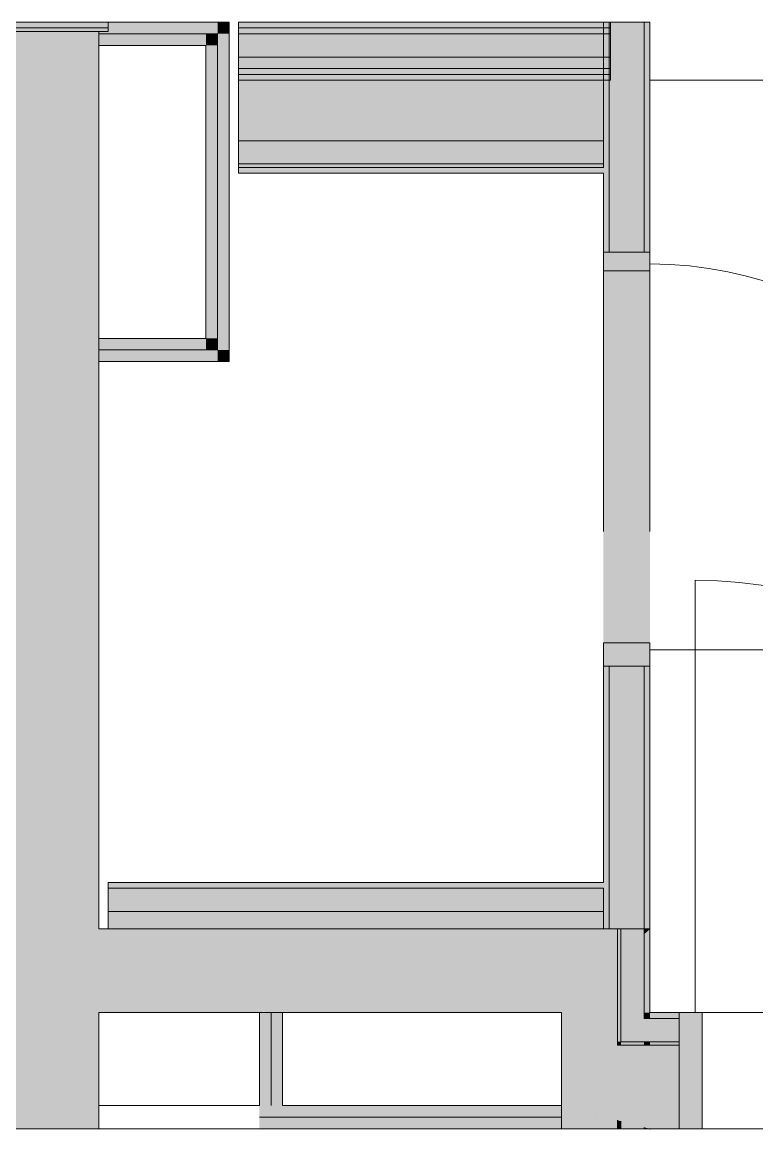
# Model space of a CAD drawing. Header units: metres. Extents: x -4 to 206, y -18 to 45.
# Drawn here: x 178.949 to 180.529, y 33.758 to 36.138 of the extents above; entities that cross this region are included whole.
import ezdxf

# ---------------------------------------------------------------- set-up
doc = ezdxf.new("R2010")
doc.units = ezdxf.units.M
doc.header["$MEASUREMENT"] = 0
doc.linetypes.add('Grenzlinie', pattern=[0.008, 0.003, -0.005])
for name, color, linetype in [('120 Wand Innen tragend', 7, 'Continuous'), ('130 Wand Innen', 7, 'Continuous'), ('135 Wand Vorsatzschale', 7, 'Continuous'), ('170 Schachtwände', 7, 'Continuous'), ('815 Raumbegrenzung', 7, 'Continuous')]:
    doc.layers.add(name, color=color, linetype=linetype)

# ---------------------------------------------------------------- blocks, each defined once
blk = doc.blocks.new('Wand_32_1', base_point=(179.4142, 36.1383))
at = {"layer": '130 Wand Innen', "linetype": 'Continuous', "lineweight": 0, "true_color": 0x000000}
for points in [[(180.2142, 36.1383), (179.4142, 36.1383), (179.4142, 36.1258), (180.2142, 36.1258)], [(180.2142, 36.1258), (179.4142, 36.1258), (179.4142, 36.1133), (180.2142, 36.1133)], [(180.2142, 36.1133), (179.4142, 36.1133), (179.4142, 36.0633), (180.2142, 36.0633)], [(179.4142, 36.0258), (180.2142, 36.0258), (180.2142, 36.0383), (179.4142, 36.0383)], [(179.4142, 36.0133), (180.2142, 36.0133), (180.2142, 36.0258), (179.4142, 36.0258)]]:
    blk.add_hatch(color=18, dxfattribs=at).paths.add_polyline_path(points)
at = {"layer": '130 Wand Innen', "linetype": 'Continuous', "lineweight": 0, "true_color": 0xffffff}
blk.add_hatch(color=7, dxfattribs=at).paths.add_polyline_path([(179.4142, 36.0383), (180.2142, 36.0383), (180.2142, 36.0633), (179.4142, 36.0633)])
at = {"layer": '130 Wand Innen', "color": 7, "linetype": 'Continuous', "lineweight": 18}
for p, q in [((180.2142, 36.1258), (179.4142, 36.1258)), ((180.2142, 36.1133), (179.4142, 36.1133)), ((179.4142, 36.0633), (180.2142, 36.0633)), ((179.4142, 36.0383), (180.2142, 36.0383)), ((179.4142, 36.0258), (180.2142, 36.0258))]:
    blk.add_line(p, q, dxfattribs=at)
at = {"layer": '130 Wand Innen', "color": 7, "linetype": 'Continuous', "lineweight": 18, "flags": 128}
for points in [[(180.2142, 36.1383), (179.4142, 36.1383)], [(179.4142, 36.1383), (179.4142, 36.0133)], [(180.2142, 36.0133), (180.2142, 36.1383)], [(179.4142, 36.0133), (180.2142, 36.0133)]]:
    blk.add_lwpolyline(points, dxfattribs=at)
blk = doc.blocks.new('Wand_34_1', base_point=(177.6492, 36.1383))
at = {"layer": '130 Wand Innen', "linetype": 'Continuous', "lineweight": 0, "true_color": 0x000000}
blk.add_hatch(color=18, dxfattribs=at).paths.add_polyline_path([(179.1342, 36.1383), (177.6492, 36.1383), (177.6492, 36.1258), (179.1342, 36.1258)])
at = {"layer": '130 Wand Innen', "linetype": 'Continuous', "lineweight": 0, "true_color": 0xffffff}
blk.add_hatch(color=7, dxfattribs=at).paths.add_polyline_path([(177.6492, 36.1183), (179.1342, 36.1183), (179.1342, 36.1258), (177.6492, 36.1258)])
at = {"layer": '130 Wand Innen', "color": 7, "linetype": 'Continuous', "lineweight": 18}
blk.add_line((177.6492, 36.1258), (179.1342, 36.1258), dxfattribs=at)
at = {"layer": '130 Wand Innen', "color": 7, "linetype": 'Continuous', "lineweight": 18, "flags": 128}
for points in [[(179.1342, 36.1383), (177.6492, 36.1383)], [(179.1342, 36.1183), (179.1342, 36.1383)], [(177.6492, 36.1258), (177.6492, 36.1183)], [(177.6492, 36.1183), (179.1342, 36.1183)]]:
    blk.add_lwpolyline(points, dxfattribs=at)
blk = doc.blocks.new('Metall Zargentür Typ3 27[9]_1', base_point=(168.0292, 39.9833))
at = {"layer": '120 Wand Innen tragend', "linetype": 'Continuous', "lineweight": 0, "true_color": 0xffffff}
for points in [[(180.3617, 34.0083), (180.3617, 33.7583), (180.4117, 33.7583), (180.4117, 34.0083)], [(181.3517, 33.7583), (181.3517, 34.0083), (181.3117, 34.0083), (181.3117, 33.7583)]]:
    blk.add_hatch(color=7, dxfattribs=at).paths.add_polyline_path(points)
at = {"layer": '120 Wand Innen tragend', "color": 8, "linetype": 'Continuous', "lineweight": 0}
blk.add_line((180.3967, 34.0083), (180.3967, 34.9383), dxfattribs=at)
at = {"layer": '120 Wand Innen tragend', "color": 7, "linetype": 'Continuous', "lineweight": 13}
for p, q in [((181.3517, 34.0083), (180.3617, 34.0083)), ((180.3617, 34.0083), (180.4117, 34.0083)), ((180.3617, 33.7583), (180.3617, 34.0083)), ((180.3617, 34.0083), (180.3617, 33.9958)), ((180.3617, 34.0083), (180.3617, 33.9958)), ((180.3617, 33.9958), (180.3617, 33.9458)), ((180.3617, 33.9958), (180.3617, 33.9458)), ((180.4117, 34.0083), (180.4117, 33.7583)), ((181.3117, 33.7583), (181.3117, 34.0083)), ((181.3117, 34.0083), (181.3517, 34.0083)), ((181.3517, 34.0083), (181.3517, 33.7583)), ((181.3517, 34.0083), (181.3517, 33.9958)), ((181.3517, 34.0083), (181.3517, 33.9958)), ((181.3517, 33.9958), (181.3517, 33.9458)), ((181.3517, 33.9958), (181.3517, 33.9458)), ((180.3617, 33.9458), (180.3617, 33.9383)), ((180.3617, 33.9458), (180.3617, 33.9383)), ((181.3517, 33.9458), (181.3517, 33.9383)), ((181.3517, 33.9458), (181.3517, 33.9383)), ((181.3517, 33.7583), (180.3617, 33.7583)), ((180.4117, 33.7583), (180.3617, 33.7583)), ((181.3517, 33.7583), (181.3117, 33.7583))]:
    blk.add_line(p, q, dxfattribs=at)
at = {"layer": '120 Wand Innen tragend', "color": 7, "linetype": 'Continuous', "lineweight": 18}
for p, q in [((180.3617, 33.9383), (180.3617, 33.7583)), ((180.3617, 33.9383), (180.3617, 33.7583)), ((181.3517, 33.9383), (181.3517, 33.7583)), ((181.3517, 33.9383), (181.3517, 33.7583))]:
    blk.add_line(p, q, dxfattribs=at)
at = {"layer": '120 Wand Innen tragend', "color": 8, "linetype": 'Continuous', "lineweight": 0}
blk.add_arc((180.3967, 34.0083), 0.93, 0, 90, dxfattribs=at)
blk = doc.blocks.new('Wand_66_1', base_point=(180.2992, 33.9383))
at = {"layer": '120 Wand Innen tragend', "linetype": 'Continuous', "lineweight": 0, "true_color": 0x000000}
for points in [[(180.2867, 33.9958), (180.2867, 33.9458), (180.2992, 33.9458), (180.2992, 33.9958)], [(180.2992, 34.0083), (180.2992, 33.9958), (180.3617, 33.9958), (180.3617, 34.0083)], [(180.2992, 33.9958), (180.2992, 33.9458), (180.3617, 33.9458), (180.3617, 33.9958)], [(181.3517, 33.9958), (184.4142, 33.9958), (184.4142, 34.0083), (181.3517, 34.0083)], [(184.4142, 33.9958), (181.3517, 33.9958), (181.3517, 33.9458), (184.4142, 33.9458)], [(180.2292, 33.9383), (180.2292, 33.7768), (180.2367, 33.7748), (180.2367, 33.9383)], [(180.2367, 33.9383), (180.2367, 33.7748), (180.2867, 33.7616), (180.2867, 33.9383)], [(180.2867, 33.7616), (180.2992, 33.7583), (180.2992, 33.9383), (180.2867, 33.9383)], [(180.2992, 33.9383), (180.2992, 33.7583), (180.3617, 33.7583), (180.3617, 33.9383)], [(184.4142, 33.9383), (181.3517, 33.9383), (181.3517, 33.7583), (184.4142, 33.7583)]]:
    blk.add_hatch(color=18, dxfattribs=at).paths.add_polyline_path(points)
at = {"layer": '120 Wand Innen tragend', "linetype": 'Continuous', "lineweight": 0, "true_color": 0xffffff}
for points in [[(180.2367, 33.9458), (180.2367, 33.9383), (180.2867, 33.9383), (180.2867, 33.9458)], [(180.2867, 33.9458), (180.2867, 33.9383), (180.2992, 33.9383), (180.2992, 33.9458)], [(180.2992, 33.9458), (180.2992, 33.9383), (180.3617, 33.9383), (180.3617, 33.9458)], [(184.4142, 33.9458), (181.3517, 33.9458), (181.3517, 33.9383), (184.4142, 33.9383)]]:
    blk.add_hatch(color=7, dxfattribs=at).paths.add_polyline_path(points)
at = {"layer": '120 Wand Innen tragend', "color": 7, "linetype": 'Continuous', "lineweight": 13}
for p, q in [((180.2992, 33.9958), (180.2867, 33.9958)), ((180.3617, 33.9958), (180.2992, 33.9958)), ((180.3617, 34.0083), (180.3617, 33.9958)), ((180.3617, 33.9958), (180.3617, 33.9458)), ((181.3517, 34.0083), (181.3517, 33.9958)), ((184.4142, 33.9958), (181.3517, 33.9958)), ((181.3517, 33.9958), (181.3517, 33.9458)), ((180.2867, 33.9458), (180.2367, 33.9458)), ((180.2992, 33.9458), (180.2867, 33.9458)), ((180.3617, 33.9458), (180.2992, 33.9458)), ((180.3617, 33.9458), (180.3617, 33.9383)), ((184.4142, 33.9458), (181.3517, 33.9458)), ((181.3517, 33.9458), (181.3517, 33.9383))]:
    blk.add_line(p, q, dxfattribs=at)
at = {"layer": '120 Wand Innen tragend', "color": 7, "linetype": 'Continuous', "lineweight": 18}
for p, q in [((180.2367, 33.9383), (180.2292, 33.9383)), ((180.2867, 33.9383), (180.2367, 33.9383)), ((180.2992, 33.9383), (180.2867, 33.9383)), ((180.3617, 33.9383), (180.2992, 33.9383)), ((180.3617, 33.9383), (180.3617, 33.7583)), ((184.4142, 33.9383), (181.3517, 33.9383)), ((181.3517, 33.9383), (181.3517, 33.7583))]:
    blk.add_line(p, q, dxfattribs=at)
at = {"layer": '120 Wand Innen tragend', "color": 7, "linetype": 'Continuous', "lineweight": 13, "flags": 128}
for points in [[(180.3617, 34.0083), (180.2992, 34.0083)], [(182.0142, 34.0083), (181.3517, 34.0083)], [(182.1267, 34.0083), (182.0267, 34.0083)], [(184.4142, 34.0083), (182.1392, 34.0083)], [(184.4142, 34.0083), (184.4142, 33.9958)], [(184.4142, 33.9958), (184.4142, 33.9458)], [(184.4142, 33.9458), (184.4142, 33.9383)]]:
    blk.add_lwpolyline(points, dxfattribs=at)
at = {"layer": '120 Wand Innen tragend', "color": 7, "linetype": 'Continuous', "lineweight": 18, "flags": 128}
for points in [[(180.2992, 33.7583), (180.3617, 33.7583)], [(181.3517, 33.7583), (181.4142, 33.7583)], [(181.5942, 33.7583), (184.4142, 33.7583)]]:
    blk.add_lwpolyline(points, dxfattribs=at)
at = {"layer": '120 Wand Innen tragend', "color": 7, "linetype": 'Continuous', "lineweight": 18}
blk.add_point((180.2992, 33.7583), dxfattribs=at)
at = {"layer": '120 Wand Innen tragend', "color": 7, "linetype": 'Continuous', "lineweight": 13}
blk.add_blockref('Metall Zargentür Typ3 27[9]_1', (168.0292, 39.9833), dxfattribs=at)
blk = doc.blocks.new('Metall Zargentür Typ3 27[24]_1', base_point=(168.0292, 39.9833))
at = {"layer": '130 Wand Innen', "linetype": 'Continuous', "lineweight": 0, "true_color": 0xffffff}
for points in [[(180.1992, 35.6433), (180.1992, 35.6033), (180.2992, 35.6033), (180.2992, 35.6433)], [(180.2992, 34.7533), (180.2992, 34.8033), (180.1992, 34.8033), (180.1992, 34.7533)]]:
    blk.add_hatch(color=7, dxfattribs=at).paths.add_polyline_path(points)
at = {"layer": '130 Wand Innen', "color": 7, "linetype": 'Grenzlinie', "lineweight": 13, "ltscale": 200}
for p, q in [((180.1992, 35.6433), (180.1992, 34.7533)), ((180.2992, 35.6433), (180.2992, 34.7533))]:
    blk.add_line(p, q, dxfattribs=at)
at = {"layer": '130 Wand Innen', "color": 7, "linetype": 'Continuous', "lineweight": 13}
for p, q in [((180.1992, 35.6433), (180.1992, 35.6033)), ((180.2992, 35.6433), (180.1992, 35.6433)), ((180.2992, 35.6033), (180.2992, 35.6433)), ((180.1992, 35.6033), (180.2992, 35.6033)), ((180.2992, 34.8033), (180.1992, 34.8033)), ((180.1992, 34.8033), (180.1992, 34.7533)), ((180.2992, 34.7533), (180.2992, 34.8033)), ((180.1992, 34.7533), (180.2992, 34.7533))]:
    blk.add_line(p, q, dxfattribs=at)
at = {"layer": '130 Wand Innen', "color": 7, "linetype": 'Continuous', "lineweight": 18}
for p, q in [((180.2117, 35.6433), (180.1992, 35.6433)), ((180.2117, 35.6433), (180.1992, 35.6433)), ((180.2867, 35.6433), (180.2117, 35.6433)), ((180.2867, 35.6433), (180.2117, 35.6433)), ((180.2992, 35.6433), (180.2867, 35.6433)), ((180.2992, 35.6433), (180.2867, 35.6433)), ((180.2117, 34.7533), (180.1992, 34.7533)), ((180.2117, 34.7533), (180.1992, 34.7533)), ((180.2867, 34.7533), (180.2117, 34.7533)), ((180.2867, 34.7533), (180.2117, 34.7533)), ((180.2992, 34.7533), (180.2867, 34.7533)), ((180.2992, 34.7533), (180.2867, 34.7533))]:
    blk.add_line(p, q, dxfattribs=at)
at = {"layer": '130 Wand Innen', "color": 8, "linetype": 'Continuous', "lineweight": 0}
blk.add_line((180.2992, 34.7883), (181.1292, 34.7883), dxfattribs=at)
blk.add_arc((180.2992, 34.7883), 0.83, 0, 90, dxfattribs=at)
blk = doc.blocks.new('Wand_104_1', base_point=(180.2992, 36.1383))
at = {"layer": '130 Wand Innen', "linetype": 'Continuous', "lineweight": 0, "true_color": 0x000000}
for points in [[(180.1992, 36.1383), (180.1992, 35.6433), (180.2117, 35.6433), (180.2117, 36.1383)], [(180.2117, 36.1383), (180.2117, 35.6433), (180.2867, 35.6433), (180.2867, 36.1383)], [(180.2867, 36.1383), (180.2867, 35.6433), (180.2992, 35.6433), (180.2992, 36.1383)], [(180.1992, 34.1883), (180.2117, 34.1883), (180.2117, 34.7533), (180.1992, 34.7533)], [(180.2867, 34.7533), (180.2117, 34.7533), (180.2117, 34.1883), (180.2867, 34.1883)], [(180.2867, 34.7533), (180.2867, 34.1883), (180.2992, 34.1883), (180.2992, 34.7533)]]:
    blk.add_hatch(color=18, dxfattribs=at).paths.add_polyline_path(points)
at = {"layer": '130 Wand Innen', "linetype": 'Continuous', "lineweight": 13, "true_color": 0xf9f8f6}
blk.add_hatch(color=7, dxfattribs=at).paths.add_polyline_path([(180.2992, 34.7533), (180.2992, 35.6433), (180.1992, 35.6433), (180.1992, 34.7533)])
at = {"layer": '130 Wand Innen', "color": 7, "linetype": 'Continuous', "lineweight": 18}
for p, q in [((180.2117, 36.1383), (180.2117, 35.6433)), ((180.2867, 35.6433), (180.2867, 36.1383)), ((180.2117, 35.6433), (180.1992, 35.6433)), ((180.2867, 35.6433), (180.2117, 35.6433)), ((180.2992, 35.6433), (180.2867, 35.6433)), ((180.2117, 34.7533), (180.1992, 34.7533)), ((180.2117, 34.7533), (180.2117, 34.1883)), ((180.2867, 34.7533), (180.2117, 34.7533)), ((180.2867, 34.1883), (180.2867, 34.7533)), ((180.2992, 34.7533), (180.2867, 34.7533))]:
    blk.add_line(p, q, dxfattribs=at)
at = {"layer": '130 Wand Innen', "color": 7, "linetype": 'Continuous', "lineweight": 18, "flags": 128}
for points in [[(180.1992, 36.1383), (180.1992, 35.8258)], [(180.2992, 36.1383), (180.1992, 36.1383)], [(180.2992, 35.6433), (180.2992, 36.1383)], [(180.1992, 35.8133), (180.1992, 35.6433)], [(180.1992, 34.7533), (180.1992, 34.2883)], [(180.2992, 34.1883), (180.2992, 34.7533)], [(180.1992, 34.2758), (180.1992, 34.1883)], [(180.1992, 34.1883), (180.2992, 34.1883)]]:
    blk.add_lwpolyline(points, dxfattribs=at)
at = {"layer": '130 Wand Innen', "color": 7, "linetype": 'Continuous', "lineweight": 13}
blk.add_blockref('Metall Zargentür Typ3 27[24]_1', (168.0292, 39.9833), dxfattribs=at)
blk = doc.blocks.new('Wand_132_1', base_point=(179.4142, 35.8133))
at = {"layer": '135 Wand Vorsatzschale', "linetype": 'Continuous', "lineweight": 0, "true_color": 0x000000}
for points in [[(179.4142, 35.8833), (180.1992, 35.8833), (180.1992, 36.0133), (179.4142, 36.0133)], [(179.4142, 35.8333), (180.1992, 35.8333), (180.1992, 35.8833), (179.4142, 35.8833)], [(179.4142, 35.8258), (180.1992, 35.8258), (180.1992, 35.8333), (179.4142, 35.8333)], [(179.4142, 35.8133), (180.1992, 35.8133), (180.1992, 35.8258), (179.4142, 35.8258)]]:
    blk.add_hatch(color=18, dxfattribs=at).paths.add_polyline_path(points)
at = {"layer": '135 Wand Vorsatzschale', "color": 7, "linetype": 'Continuous', "lineweight": 18}
for p, q in [((179.4142, 35.8833), (180.1992, 35.8833)), ((179.4142, 35.8333), (180.1992, 35.8333)), ((179.4142, 35.8258), (180.1992, 35.8258))]:
    blk.add_line(p, q, dxfattribs=at)
at = {"layer": '135 Wand Vorsatzschale', "color": 7, "linetype": 'Continuous', "lineweight": 18, "flags": 128}
for points in [[(180.1992, 36.0133), (179.4142, 36.0133)], [(179.4142, 36.0133), (179.4142, 35.8133)], [(180.1992, 35.8258), (180.1992, 36.0133)], [(179.4142, 35.8133), (180.1992, 35.8133)]]:
    blk.add_lwpolyline(points, dxfattribs=at)
blk = doc.blocks.new('Wand_133_1', base_point=(179.3942, 35.4083))
at = {"layer": '170 Schachtwände', "linetype": 'Continuous', "lineweight": 0, "true_color": 0x000000}
for points in [[(179.3692, 36.1383), (179.3692, 36.1133), (179.3942, 36.1383)], [(179.3692, 36.1133), (179.3942, 36.1133), (179.3942, 36.1383)], [(179.3442, 36.0883), (179.3692, 36.1133), (179.3442, 36.1133)], [(179.3442, 36.0883), (179.3692, 36.0883), (179.3692, 36.1133)], [(179.3692, 36.1133), (179.3692, 35.4333), (179.3942, 35.4333), (179.3942, 36.1133)], [(179.3442, 36.0883), (179.3442, 35.4583), (179.3692, 35.4583), (179.3692, 36.0883)], [(179.3442, 35.4333), (179.3692, 35.4333), (179.3442, 35.4583)], [(179.3442, 35.4583), (179.3692, 35.4333), (179.3692, 35.4583)], [(179.3692, 35.4083), (179.3942, 35.4083), (179.3692, 35.4333)], [(179.3692, 35.4333), (179.3942, 35.4083), (179.3942, 35.4333)]]:
    blk.add_hatch(color=18, dxfattribs=at).paths.add_polyline_path(points)
at = {"layer": '170 Schachtwände', "color": 7, "linetype": 'Continuous', "lineweight": 18}
for p, q in [((179.3692, 36.0883), (179.3692, 36.1133)), ((179.3692, 35.4583), (179.3692, 36.0883)), ((179.3692, 35.4333), (179.3692, 35.4583))]:
    blk.add_line(p, q, dxfattribs=at)
at = {"layer": '170 Schachtwände', "color": 7, "linetype": 'Continuous', "lineweight": 18, "flags": 128}
for points in [[(179.3942, 36.1383), (179.3692, 36.1383)], [(179.3942, 35.4083), (179.3942, 36.1383)], [(179.3442, 36.0883), (179.3442, 35.4583)], [(179.3942, 35.4083), (179.3692, 35.4083)]]:
    blk.add_lwpolyline(points, dxfattribs=at)
blk = doc.blocks.new('Wand_134_1', base_point=(179.3942, 36.1383))
at = {"layer": '170 Schachtwände', "linetype": 'Continuous', "lineweight": 0, "true_color": 0x000000}
for points in [[(179.1142, 36.1383), (179.1142, 36.1133), (179.3692, 36.1133), (179.3692, 36.1383)], [(179.3442, 36.1133), (179.1142, 36.1133), (179.1142, 36.0883), (179.3442, 36.0883)]]:
    blk.add_hatch(color=18, dxfattribs=at).paths.add_polyline_path(points)
at = {"layer": '170 Schachtwände', "color": 7, "linetype": 'Continuous', "lineweight": 18}
for p, q in [((179.3442, 36.1133), (179.1142, 36.1133)), ((179.3692, 36.1133), (179.3442, 36.1133))]:
    blk.add_line(p, q, dxfattribs=at)
at = {"layer": '170 Schachtwände', "color": 7, "linetype": 'Continuous', "lineweight": 18, "flags": 128}
for points in [[(179.3692, 36.1383), (179.1142, 36.1383)], [(179.1142, 36.0883), (179.3442, 36.0883)]]:
    blk.add_lwpolyline(points, dxfattribs=at)
blk = doc.blocks.new('Wand_138_1', base_point=(176.9542, 35.9383))
at = {"layer": '120 Wand Innen tragend', "linetype": 'Continuous', "lineweight": 0, "true_color": 0x000000}
for points in [[(176.7742, 35.9383), (176.9542, 35.9383), (176.7742, 36.1183)], [(176.7742, 36.1183), (176.9542, 35.9383), (176.9542, 36.1183)], [(178.9342, 36.1183), (176.9542, 36.1183), (176.9542, 35.9383), (178.9342, 35.9383)], [(178.9342, 35.9383), (179.1142, 35.9383), (179.1142, 36.1183)], [(178.9342, 36.1183), (178.9342, 35.9383), (179.1142, 36.1183)]]:
    blk.add_hatch(color=18, dxfattribs=at).paths.add_polyline_path(points)
at = {"layer": '120 Wand Innen tragend', "color": 7, "linetype": 'Continuous', "lineweight": 18, "flags": 128}
for points in [[(176.7742, 36.1183), (176.7742, 35.9383)], [(177.3992, 36.1183), (176.7742, 36.1183)], [(179.1142, 36.1183), (177.5792, 36.1183)], [(179.1142, 36.1183), (179.1142, 35.9383)], [(176.9542, 35.9383), (178.9342, 35.9383)]]:
    blk.add_lwpolyline(points, dxfattribs=at)
blk = doc.blocks.new('Wand_140_1', base_point=(178.9342, 35.9383))
at = {"layer": '120 Wand Innen tragend', "linetype": 'Continuous', "lineweight": 0, "true_color": 0x000000}
blk.add_hatch(color=18, dxfattribs=at).paths.add_polyline_path([(178.9342, 35.9383), (178.9342, 33.7583), (179.1142, 33.7583), (179.1142, 35.9383)])
at = {"layer": '120 Wand Innen tragend', "color": 7, "linetype": 'Continuous', "lineweight": 18, "flags": 128}
for points in [[(178.9342, 35.9383), (178.9342, 33.7583)], [(179.1142, 34.1883), (179.1142, 35.9383)], [(179.1142, 33.7583), (179.1142, 34.0083)], [(178.9342, 33.7583), (179.1142, 33.7583)]]:
    blk.add_lwpolyline(points, dxfattribs=at)
blk = doc.blocks.new('Wand_148_1', base_point=(179.3942, 35.4083))
at = {"layer": '170 Schachtwände', "linetype": 'Continuous', "lineweight": 0, "true_color": 0x000000}
for points in [[(179.3442, 35.4583), (179.1142, 35.4583), (179.1142, 35.4333), (179.3442, 35.4333)], [(179.3692, 35.4333), (179.1142, 35.4333), (179.1142, 35.4083), (179.3692, 35.4083)]]:
    blk.add_hatch(color=18, dxfattribs=at).paths.add_polyline_path(points)
at = {"layer": '170 Schachtwände', "color": 7, "linetype": 'Continuous', "lineweight": 18}
for p, q in [((179.1142, 35.4333), (179.3442, 35.4333)), ((179.3442, 35.4333), (179.3692, 35.4333))]:
    blk.add_line(p, q, dxfattribs=at)
at = {"layer": '170 Schachtwände', "color": 7, "linetype": 'Continuous', "lineweight": 18, "flags": 128}
for points in [[(179.3442, 35.4583), (179.1142, 35.4583)], [(179.1142, 35.4333), (179.1142, 35.4583)], [(179.1142, 35.4083), (179.1142, 35.4333)], [(179.1142, 35.4083), (179.3692, 35.4083)]]:
    blk.add_lwpolyline(points, dxfattribs=at)
blk = doc.blocks.new('Wand_149_1', base_point=(178.9342, 34.1883))
at = {"layer": '120 Wand Innen tragend', "linetype": 'Continuous', "lineweight": 0, "true_color": 0x000000}
for points in [[(180.1092, 34.1883), (179.1142, 34.1883), (179.1142, 34.0083), (180.1092, 34.0083)], [(180.1092, 34.0083), (180.2292, 34.122), (180.2292, 34.1883), (180.1092, 34.1883)], [(180.2292, 34.122), (180.1092, 34.0083), (180.2292, 34.0083)]]:
    blk.add_hatch(color=18, dxfattribs=at).paths.add_polyline_path(points)
at = {"layer": '120 Wand Innen tragend', "color": 7, "linetype": 'Continuous', "lineweight": 18}
for p, q in [((180.2292, 34.122), (180.2292, 34.1883)), ((180.2292, 34.0083), (180.2292, 34.122))]:
    blk.add_line(p, q, dxfattribs=at)
at = {"layer": '120 Wand Innen tragend', "color": 7, "linetype": 'Continuous', "lineweight": 18, "flags": 128}
for points in [[(180.2292, 34.1883), (179.1142, 34.1883)], [(179.1142, 34.0083), (180.1092, 34.0083)]]:
    blk.add_lwpolyline(points, dxfattribs=at)
blk = doc.blocks.new('Wand_150_1', base_point=(179.1342, 34.2883))
at = {"layer": '130 Wand Innen', "linetype": 'Continuous', "lineweight": 0, "true_color": 0x000000}
for points in [[(180.1992, 34.2883), (179.1342, 34.2883), (179.1342, 34.2758), (180.1992, 34.2758)], [(180.1992, 34.2758), (179.1342, 34.2758), (179.1342, 34.2258), (180.1992, 34.2258)]]:
    blk.add_hatch(color=18, dxfattribs=at).paths.add_polyline_path(points)
at = {"layer": '130 Wand Innen', "linetype": 'Continuous', "lineweight": 0, "true_color": 0xffffff}
blk.add_hatch(color=7, dxfattribs=at).paths.add_polyline_path([(179.1342, 34.1883), (180.1992, 34.1883), (180.1992, 34.2258), (179.1342, 34.2258)])
at = {"layer": '130 Wand Innen', "color": 7, "linetype": 'Continuous', "lineweight": 18}
for p, q in [((180.1992, 34.2758), (179.1342, 34.2758)), ((179.1342, 34.2258), (180.1992, 34.2258))]:
    blk.add_line(p, q, dxfattribs=at)
at = {"layer": '130 Wand Innen', "color": 7, "linetype": 'Continuous', "lineweight": 18, "flags": 128}
for points in [[(180.1992, 34.2883), (179.1342, 34.2883)], [(179.1342, 34.2883), (179.1342, 34.1883)], [(180.1992, 34.1883), (180.1992, 34.2758)], [(179.1342, 34.1883), (180.1992, 34.1883)]]:
    blk.add_lwpolyline(points, dxfattribs=at)
blk = doc.blocks.new('Wand_220_1', base_point=(179.4592, 33.7583))
at = {"layer": '170 Schachtwände', "linetype": 'Continuous', "lineweight": 0, "true_color": 0x000000}
for points in [[(179.4592, 34.0083), (179.4592, 33.8083), (179.4842, 33.8083), (179.4842, 34.0083)], [(179.4842, 34.0083), (179.4842, 33.8083), (179.5092, 33.8083), (179.5092, 34.0083)]]:
    blk.add_hatch(color=18, dxfattribs=at).paths.add_polyline_path(points)
at = {"layer": '170 Schachtwände', "color": 7, "linetype": 'Continuous', "lineweight": 18}
blk.add_line((179.4842, 34.0083), (179.4842, 33.8083), dxfattribs=at)
at = {"layer": '170 Schachtwände', "color": 7, "linetype": 'Continuous', "lineweight": 18, "flags": 128}
for points in [[(179.5092, 34.0083), (179.4592, 34.0083)], [(179.4592, 34.0083), (179.4592, 33.8083)], [(179.5092, 33.8083), (179.5092, 34.0083)]]:
    blk.add_lwpolyline(points, dxfattribs=at)
blk = doc.blocks.new('Wand_227_1', base_point=(179.1142, 33.7583))
at = {"layer": '170 Schachtwände', "color": 7, "linetype": 'Grenzlinie', "lineweight": 13, "ltscale": 200, "flags": 128}
for points in [[(179.4592, 33.8083), (179.1142, 33.8083)], [(179.1142, 33.7833), (179.1142, 33.8083)], [(179.1142, 33.7583), (179.1142, 33.7833)], [(179.1142, 33.7583), (179.4592, 33.7583)]]:
    blk.add_lwpolyline(points, dxfattribs=at)
blk = doc.blocks.new('Wand_228_1', base_point=(180.2992, 33.7583))
at = {"layer": '120 Wand Innen tragend', "linetype": 'Continuous', "lineweight": 0, "true_color": 0xffffff}
for points in [[(180.2292, 34.122), (180.2367, 34.1291), (180.2367, 34.1883), (180.2292, 34.1883)], [(180.2367, 33.9458), (180.2367, 34.1291), (180.2292, 34.122), (180.2292, 33.9458)], [(180.2292, 33.9458), (180.2292, 33.9383), (180.2367, 33.9383), (180.2367, 33.9458)], [(180.2367, 33.7748), (180.2292, 33.7768), (180.2292, 33.7583), (180.2367, 33.7583)]]:
    blk.add_hatch(color=7, dxfattribs=at).paths.add_polyline_path(points)
at = {"layer": '120 Wand Innen tragend', "linetype": 'Continuous', "lineweight": 0, "true_color": 0x000000}
for points in [[(180.2367, 34.1291), (180.2867, 34.1765), (180.2867, 34.1883), (180.2367, 34.1883)], [(180.2867, 34.1883), (180.2867, 34.1765), (180.2992, 34.1883)], [(180.2992, 34.0083), (180.2992, 34.1883), (180.2867, 34.1765), (180.2867, 34.0083)], [(180.2867, 33.9958), (180.2867, 34.1765), (180.2367, 34.1291), (180.2367, 33.9958)], [(180.1092, 34.0083), (180.1092, 33.9383), (180.2292, 33.9383), (180.2292, 34.0083)], [(180.2367, 33.9958), (180.2367, 33.9458), (180.2867, 33.9458), (180.2867, 33.9958)], [(180.2867, 34.0083), (180.2867, 33.9958), (180.2992, 33.9958), (180.2992, 34.0083)], [(180.1092, 33.9383), (180.1092, 33.8083), (180.2292, 33.7768), (180.2292, 33.9383)], [(180.2042, 33.7833), (180.1092, 33.8083), (180.1092, 33.7833)], [(180.2292, 33.7768), (180.2042, 33.7833), (180.1092, 33.7833), (180.1092, 33.7583), (180.2292, 33.7583)], [(180.2867, 33.7616), (180.2367, 33.7748), (180.2367, 33.7583), (180.2867, 33.7583)], [(180.2867, 33.7616), (180.2867, 33.7583), (180.2992, 33.7583)]]:
    blk.add_hatch(color=18, dxfattribs=at).paths.add_polyline_path(points)
at = {"layer": '120 Wand Innen tragend', "color": 7, "linetype": 'Continuous', "lineweight": 18}
for p, q in [((180.2292, 34.122), (180.2292, 34.1883)), ((180.2292, 34.0083), (180.2292, 34.122)), ((180.2292, 33.9383), (180.2292, 34.0083)), ((180.2367, 33.9383), (180.2292, 33.9383))]:
    blk.add_line(p, q, dxfattribs=at)
at = {"layer": '120 Wand Innen tragend', "color": 7, "linetype": 'Continuous', "lineweight": 13}
for p, q in [((180.2367, 34.1291), (180.2367, 34.1883)), ((180.2867, 34.1765), (180.2867, 34.1883)), ((180.2867, 33.9958), (180.2867, 34.1765)), ((180.2367, 33.9458), (180.2367, 34.1291)), ((180.2992, 33.9958), (180.2867, 33.9958)), ((180.2867, 33.9458), (180.2367, 33.9458))]:
    blk.add_line(p, q, dxfattribs=at)
at = {"layer": '120 Wand Innen tragend', "color": 7, "linetype": 'Continuous', "lineweight": 13, "flags": 128}
for points in [[(180.2367, 34.1883), (180.2292, 34.1883)], [(180.2867, 34.1883), (180.2367, 34.1883)], [(180.2992, 34.1883), (180.2867, 34.1883)], [(180.2992, 34.0083), (180.2992, 34.1883)]]:
    blk.add_lwpolyline(points, dxfattribs=at)
at = {"layer": '120 Wand Innen tragend', "color": 7, "linetype": 'Continuous', "lineweight": 18, "flags": 128}
blk.add_lwpolyline([(180.1092, 34.0083), (180.1092, 33.8083)], dxfattribs=at)
at = {"layer": '120 Wand Innen tragend', "color": 7, "linetype": 'Continuous', "lineweight": 18}
blk.add_point((180.2992, 33.7583), dxfattribs=at)
at = {"layer": '170 Schachtwände', "color": 7, "linetype": 'Continuous', "lineweight": 18}
for p, q in [((180.1092, 33.8083), (180.1092, 33.7833)), ((180.1092, 33.7833), (180.1092, 33.7583)), ((180.2292, 33.7768), (180.2292, 33.7583))]:
    blk.add_line(p, q, dxfattribs=at)
at = {"layer": '170 Schachtwände', "color": 7, "linetype": 'Continuous', "lineweight": 13}
for p, q in [((180.2367, 33.7748), (180.2367, 33.7583)), ((180.2867, 33.7616), (180.2867, 33.7583))]:
    blk.add_line(p, q, dxfattribs=at)
at = {"layer": '170 Schachtwände', "color": 7, "linetype": 'Continuous', "lineweight": 18, "flags": 128}
blk.add_lwpolyline([(180.2292, 33.7583), (180.1092, 33.7583)], dxfattribs=at)
at = {"layer": '170 Schachtwände', "color": 7, "linetype": 'Continuous', "lineweight": 13, "flags": 128}
for points in [[(180.2367, 33.7583), (180.2292, 33.7583)], [(180.2867, 33.7583), (180.2367, 33.7583)], [(180.2992, 33.7583), (180.2867, 33.7583)]]:
    blk.add_lwpolyline(points, dxfattribs=at)
blk = doc.blocks.new('Wand_229_1', base_point=(179.4592, 33.7583))
at = {"layer": '170 Schachtwände', "linetype": 'Continuous', "lineweight": 0, "true_color": 0x000000}
for points in [[(180.1092, 33.8083), (179.4592, 33.8083), (179.4592, 33.7833), (180.1092, 33.7833)], [(180.1092, 33.7833), (179.4592, 33.7833), (179.4592, 33.7583), (180.1092, 33.7583)]]:
    blk.add_hatch(color=18, dxfattribs=at).paths.add_polyline_path(points)
at = {"layer": '170 Schachtwände', "color": 7, "linetype": 'Continuous', "lineweight": 18}
for p, q in [((180.1092, 33.8083), (180.1092, 33.7833)), ((179.4592, 33.7833), (180.1092, 33.7833)), ((180.1092, 33.7833), (180.1092, 33.7583))]:
    blk.add_line(p, q, dxfattribs=at)
at = {"layer": '170 Schachtwände', "color": 7, "linetype": 'Continuous', "lineweight": 18, "flags": 128}
for points in [[(180.1092, 33.8083), (179.5092, 33.8083)], [(179.4592, 33.7583), (180.1092, 33.7583)]]:
    blk.add_lwpolyline(points, dxfattribs=at)

msp = doc.modelspace()

# ---------------------------------------------------------------- linework, layer by layer
at = {"layer": '815 Raumbegrenzung', "color": 8, "linetype": 'Grenzlinie', "lineweight": 13, "ltscale": 200}
msp.add_lwpolyline([(180.2992, 36.0133), (181.2142, 36.0133), (181.2142, 36.1383)], dxfattribs=at)

# ---------------------------------------------------------------- block references
at = {"layer": '120 Wand Innen tragend', "color": 7, "lineweight": 25}
for name, p in [('Wand_138_1', (176.9542, 35.9383)), ('Wand_140_1', (178.9342, 35.9383)), ('Wand_66_1', (180.2992, 33.9383)), ('Wand_149_1', (178.9342, 34.1883)), ('Wand_228_1', (180.2992, 33.7583))]:
    msp.add_blockref(name, p, dxfattribs=at)
at = {"layer": '130 Wand Innen', "color": 7, "lineweight": 35}
for name, p in [('Wand_34_1', (177.6492, 36.1383)), ('Wand_32_1', (179.4142, 36.1383)), ('Wand_104_1', (180.2992, 36.1383)), ('Wand_150_1', (179.1342, 34.2883))]:
    msp.add_blockref(name, p, dxfattribs=at)
at = {"layer": '135 Wand Vorsatzschale', "color": 7, "lineweight": 35}
msp.add_blockref('Wand_132_1', (179.4142, 35.8133), dxfattribs=at)
at = {"layer": '170 Schachtwände', "color": 7, "lineweight": 35}
for name, p in [('Wand_134_1', (179.3942, 36.1383)), ('Wand_133_1', (179.3942, 35.4083)), ('Wand_148_1', (179.3942, 35.4083)), ('Wand_220_1', (179.4592, 33.7583)), ('Wand_227_1', (179.1142, 33.7583)), ('Wand_229_1', (179.4592, 33.7583))]:
    msp.add_blockref(name, p, dxfattribs=at)

doc.saveas('drawing.dxf')
